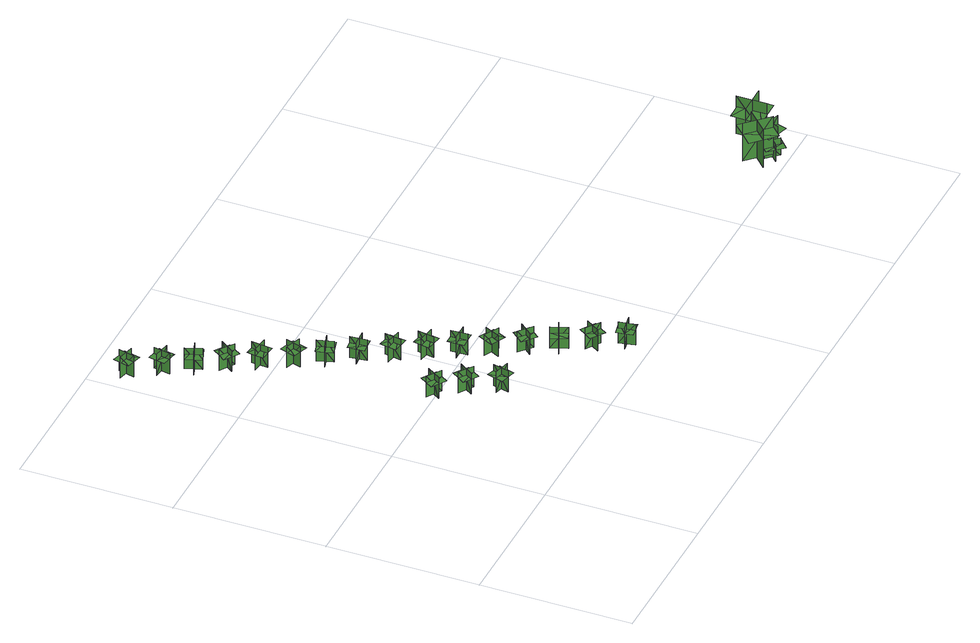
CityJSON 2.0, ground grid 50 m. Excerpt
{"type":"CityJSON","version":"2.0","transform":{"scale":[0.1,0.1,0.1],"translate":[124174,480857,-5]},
"CityObjects":{
"tree1":{"type":"SolitaryVegetationObject","geometry":[{"type":"MultiSurface","lod":"1","boundaries":[[[0,1,2]],[[0,2,3]],[[4,5,6]],[[4,6,7]],[[8,9,10]],[[8,10,11]],[[8,11,12]],[[8,12,13]]]}]},
"tree2":{"type":"SolitaryVegetationObject","geometry":[{"type":"MultiSurface","lod":"1","boundaries":[[[14,15,16]],[[14,16,17]],[[18,19,20]],[[18,20,21]],[[22,23,24]],[[22,24,25]],[[22,25,26]],[[22,26,27]]]}]},
"tree3":{"type":"SolitaryVegetationObject","geometry":[{"type":"MultiSurface","lod":"1","boundaries":[[[28,29,30]],[[28,30,31]],[[32,33,34]],[[32,34,35]],[[36,37,38]],[[36,38,39]],[[36,39,40]],[[36,40,41]]]}]},
"tree4":{"type":"SolitaryVegetationObject","geometry":[{"type":"MultiSurface","lod":"1","boundaries":[[[42,43,44]],[[42,44,45]],[[46,47,48]],[[46,48,49]],[[50,51,52]],[[50,52,53]],[[50,53,54]],[[50,54,55]]]}]},
"tree5":{"type":"SolitaryVegetationObject","geometry":[{"type":"MultiSurface","lod":"1","boundaries":[[[56,57,58]],[[56,58,59]],[[60,61,62]],[[60,62,63]],[[64,65,66]],[[64,66,67]],[[64,67,68]],[[64,68,69]]]}]},
"tree6":{"type":"SolitaryVegetationObject","geometry":[{"type":"MultiSurface","lod":"1","boundaries":[[[70,71,72]],[[70,72,73]],[[74,75,76]],[[74,76,77]],[[78,79,80]],[[78,80,81]],[[78,81,82]],[[78,82,83]]]}]},
"tree7":{"type":"SolitaryVegetationObject","geometry":[{"type":"MultiSurface","lod":"1","boundaries":[[[84,85,86]],[[84,86,87]],[[88,89,90]],[[88,90,91]],[[92,93,94]],[[92,94,95]],[[92,95,96]],[[92,96,97]]]}]},
"tree8":{"type":"SolitaryVegetationObject","geometry":[{"type":"MultiSurface","lod":"1","boundaries":[[[98,99,100]],[[98,100,101]],[[102,103,104]],[[102,104,105]],[[106,107,108]],[[106,108,109]],[[106,109,110]],[[106,110,111]]]}]},
"tree9":{"type":"SolitaryVegetationObject","geometry":[{"type":"MultiSurface","lod":"1","boundaries":[[[112,113,114]],[[112,114,115]],[[116,117,118]],[[116,118,119]],[[120,121,122]],[[120,122,123]],[[120,123,124]],[[120,124,125]]]}]},
"tree10":{"type":"SolitaryVegetationObject","geometry":[{"type":"MultiSurface","lod":"1","boundaries":[[[126,127,128]],[[126,128,129]],[[130,131,132]],[[130,132,133]],[[134,135,136]],[[134,136,137]],[[134,137,138]],[[134,138,139]]]}]},
"tree11":{"type":"SolitaryVegetationObject","geometry":[{"type":"MultiSurface","lod":"1","boundaries":[[[140,141,142]],[[140,142,143]],[[144,145,146]],[[144,146,147]],[[148,149,150]],[[148,150,151]],[[148,151,152]],[[148,152,153]]]}]},
"tree12":{"type":"SolitaryVegetationObject","geometry":[{"type":"MultiSurface","lod":"1","boundaries":[[[154,155,156]],[[154,156,157]],[[158,159,160]],[[158,160,161]],[[162,163,164]],[[162,164,165]],[[162,165,166]],[[162,166,167]]]}]},
"tree13":{"type":"SolitaryVegetationObject","geometry":[{"type":"MultiSurface","lod":"1","boundaries":[[[168,169,170]],[[168,170,171]],[[172,173,174]],[[172,174,175]],[[176,177,178]],[[176,178,179]],[[176,179,180]],[[176,180,181]]]}]},
"tree14":{"type":"SolitaryVegetationObject","geometry":[{"type":"MultiSurface","lod":"1","boundaries":[[[182,183,184]],[[182,184,185]],[[186,187,188]],[[186,188,189]],[[190,191,192]],[[190,192,193]],[[190,193,194]],[[190,194,195]]]}]},
"tree15":{"type":"SolitaryVegetationObject","geometry":[{"type":"MultiSurface","lod":"1","boundaries":[[[196,197,198]],[[196,198,199]],[[200,201,202]],[[200,202,203]],[[204,205,206]],[[204,206,207]],[[204,207,208]],[[204,208,209]]]}]},
"tree16":{"type":"SolitaryVegetationObject","geometry":[{"type":"MultiSurface","lod":"1","boundaries":[[[210,211,212]],[[210,212,213]],[[214,215,216]],[[214,216,217]],[[218,219,220]],[[218,220,221]],[[218,221,222]],[[218,222,223]]]}]},
"tree17":{"type":"SolitaryVegetationObject","geometry":[{"type":"MultiSurface","lod":"1","boundaries":[[[224,225,226]],[[224,226,227]],[[228,229,230]],[[228,230,231]],[[232,233,234]],[[232,234,235]],[[232,235,236]],[[232,236,237]]]}]},
"tree18":{"type":"SolitaryVegetationObject","geometry":[{"type":"MultiSurface","lod":"1","boundaries":[[[238,239,240]],[[238,240,241]],[[242,243,244]],[[242,244,245]],[[246,247,248]],[[246,248,249]],[[246,249,250]],[[246,250,251]]]}]},
"tree19":{"type":"SolitaryVegetationObject","geometry":[{"type":"MultiSurface","lod":"1","boundaries":[[[252,253,254]],[[252,254,255]],[[256,257,258]],[[256,258,259]],[[260,261,262]],[[260,262,263]],[[260,263,264]],[[260,264,265]]]}]},
"tree20":{"type":"SolitaryVegetationObject","geometry":[{"type":"MultiSurface","lod":"1","boundaries":[[[266,267,268]],[[266,268,269]],[[270,271,272]],[[270,272,273]],[[274,275,276]],[[274,276,277]],[[274,277,278]],[[274,278,279]]]}]},
"tree21":{"type":"SolitaryVegetationObject","geometry":[{"type":"MultiSurface","lod":"1","boundaries":[[[280,281,282]],[[280,282,283]],[[284,285,286]],[[284,286,287]],[[288,289,290]],[[288,290,291]],[[288,291,292]],[[288,292,293]]]}]},
"tree22":{"type":"SolitaryVegetationObject","geometry":[{"type":"MultiSurface","lod":"1","boundaries":[[[294,295,296]],[[294,296,297]],[[298,299,300]],[[298,300,301]],[[302,303,304]],[[302,304,305]],[[302,305,306]],[[302,306,307]]]}]},
"tree23":{"type":"SolitaryVegetationObject","geometry":[{"type":"MultiSurface","lod":"1","boundaries":[[[308,309,310]],[[308,310,311]],[[312,313,314]],[[312,314,315]],[[316,317,318]],[[316,318,319]],[[316,319,320]],[[316,320,321]]]}]}
},
"vertices":[
[67,1378,36],[13,1391,36],[13,1391,113],[67,1378,113],[48,1410,36],[35,1356,36],[35,1356,113],[48,1410,113],[48,1410,92],[22,1416,92],[8,1363,92],[35,1356,92],[62,1349,92],[75,1403,92],
[303,475,30],[333,521,30],[333,521,107],[303,475,107],[339,482,30],[293,512,30],[293,512,107],[339,482,107],[339,482,85],[354,505,85],[308,535,85],[293,512,85],[278,489,85],[324,459,85],
[99,1317,37],[89,1262,37],[89,1262,114],[99,1317,114],[68,1296,37],[123,1286,37],[123,1286,114],[68,1296,114],[68,1296,92],[63,1269,92],[118,1259,92],[123,1286,92],[128,1313,92],[73,1323,92],
[349,390,39],[380,436,39],[380,436,116],[349,390,116],[385,397,39],[340,428,39],[340,428,116],[385,397,116],[385,397,95],[401,420,95],[355,451,95],[340,428,95],[324,405,95],[370,374,95],
[151,1181,37],[132,1233,37],[132,1233,114],[151,1181,114],[167,1214,37],[114,1195,37],[114,1195,114],[167,1214,114],[167,1214,92],[157,1240,92],[105,1222,92],[114,1195,92],[124,1169,92],[176,1188,92],
[390,326,35],[443,312,35],[443,312,112],[390,326,112],[408,294,35],[422,348,35],[422,348,112],[408,294,112],[408,294,90],[435,287,90],[449,340,90],[422,348,90],[396,355,90],[381,302,90],
[176,1097,36],[208,1142,36],[208,1142,113],[176,1097,113],[212,1103,36],[167,1134,36],[167,1134,113],[212,1103,113],[212,1103,92],[228,1126,92],[183,1157,92],[167,1134,92],[151,1112,92],[197,1080,92],
[235,1005,37],[241,1060,37],[241,1060,114],[235,1005,114],[264,1028,37],[209,1034,37],[209,1034,114],[264,1028,114],[264,1028,92],[267,1056,92],[212,1062,92],[209,1034,92],[205,1007,92],[260,1001,92],
[311,935,37],[258,953,37],[258,953,113],[311,935,113],[295,968,37],[277,916,37],[277,916,113],[295,968,113],[295,968,92],[268,977,92],[251,925,92],[277,916,92],[303,907,92],[321,959,92],
[341,833,36],[326,886,36],[326,886,113],[341,833,113],[359,865,36],[306,850,36],[306,850,113],[359,865,113],[359,865,91],[352,892,91],[299,877,91],[306,850,91],[314,824,91],[367,838,91],
[358,768,37],[413,772,37],[413,772,114],[358,768,114],[386,744,37],[381,799,37],[381,799,114],[386,744,114],[386,744,92],[413,746,92],[409,801,92],[381,799,92],[354,796,92],[358,741,92],
[428,654,37],[438,708,37],[438,708,114],[428,654,114],[458,675,37],[404,684,37],[404,684,114],[458,675,114],[458,675,93],[463,702,93],[409,712,93],[404,684,93],[399,657,93],[454,648,93],
[477,567,38],[487,621,38],[487,621,115],[477,567,115],[508,588,38],[453,597,38],[453,597,115],[508,588,115],[508,588,93],[512,615,93],[458,624,93],[453,597,93],[448,570,93],[503,560,93],
[504,504,37],[559,506,37],[559,506,114],[504,504,114],[531,479,37],[529,534,37],[529,534,114],[531,479,114],[531,479,92],[559,480,92],[556,535,92],[529,534,92],[501,533,92],[503,478,92],
[599,407,36],[549,432,36],[549,432,113],[599,407,113],[587,442,36],[562,393,36],[562,393,113],[587,442,113],[587,442,92],[563,455,92],[538,405,92],[562,393,92],[587,380,92],[612,429,92],
[609,310,36],[645,352,36],[645,352,113],[609,310,113],[646,313,36],[604,348,36],[604,348,113],[646,313,113],[646,313,92],[664,334,92],[622,369,92],[604,348,92],[586,327,92],[628,292,92],
[696,252,36],[645,231,36],[645,231,113],[696,252,113],[663,267,36],[683,215,36],[683,215,113],[663,267,113],[663,267,92],[637,256,92],[658,205,92],[683,215,92],[709,226,92],[688,277,92],
[736,175,36],[705,129,36],[705,129,113],[736,175,113],[700,168,36],[745,137,36],[745,137,113],[700,168,113],[700,168,91],[684,146,91],[730,114,91],[745,137,91],[761,160,91],[716,191,91],
[767,89,36],[777,35,36],[777,35,113],[767,89,113],[746,59,36],[800,69,36],[800,69,113],[746,59,113],[746,59,92],[751,32,92],[805,42,92],[800,69,92],[795,97,92],[741,86,92],
[1849,118,23],[1778,48,23],[1778,48,162],[1849,118,162],[1783,118,23],[1853,48,23],[1853,48,162],[1783,118,162],[1783,118,123],[1747,83,123],[1818,13,123],[1853,48,123],[1888,83,123],[1818,154,123],
[1878,70,8],[1878,70,70],[1839,33,70],[1839,33,8],[1876,34,8],[1876,34,70],[1841,71,70],[1841,71,8],[1882,28,50],[1901,46,50],[1858,93,50],[1838,75,50],[1819,57,50],[1862,10,50],
[1847,87,9],[1921,62,9],[1921,62,116],[1847,87,116],[1870,41,9],[1895,114,9],[1895,114,116],[1870,41,116],[1870,41,86],[1907,28,86],[1931,102,86],[1895,114,86],[1858,126,86],[1833,53,86],
[1907,92,23],[1906,191,23],[1906,191,162],[1907,92,162],[1954,139,23],[1854,138,23],[1854,138,162],[1954,139,162],[1954,139,123],[1953,189,123],[1854,187,123],[1854,138,123],[1855,88,123],[1954,89,123]
]}
